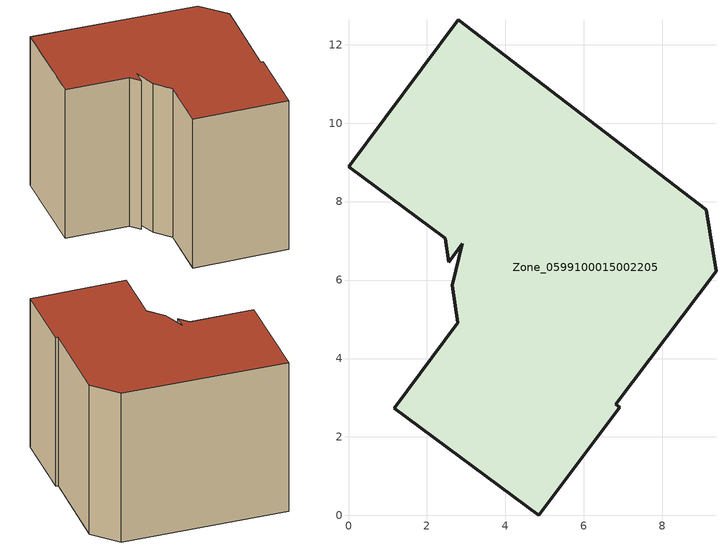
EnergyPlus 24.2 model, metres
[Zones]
Zone_0599100015002205
 floor ground (C_G): 2.9,6.93 2.55,6.45 2.46,7.06 0,8.89 2.79,12.64 9.12,7.79 9.37,6.22 6.81,2.84 6.91,2.76 4.84,0 1.16,2.73 2.79,4.91 2.64,5.87 z0.98
 wall outside (C_F): 2.79,12.64 0,8.89 2.46,7.06 2.55,6.45 2.9,6.93 2.64,5.87 2.79,4.91 1.16,2.73 4.84,0 6.91,2.76 6.81,2.84 9.37,6.22 9.12,7.79 2.79,12.64 z0.98:8.96
 roof outside (C_R): 2.55,6.45 2.9,6.93 2.64,5.87 2.79,4.91 1.16,2.73 4.84,0 6.91,2.76 6.81,2.84 9.37,6.22 9.12,7.79 2.79,12.64 0,8.89 2.46,7.06 z8.96
[BUILDING]
Pand.0599100015002205: North Axis=0; Terrain=City; Loads Convergence Tolerance Value=0.04; Temperature Convergence Tolerance Value=0.4; Solar Distribution=FullExterior; Maximum Number of Warmup Days=25; Minimum Number of Warmup Days=1
[Site:Location]
Rotterdam.The.Hague.AP_ZH_NLD Design_Conditions: Latitude=51.96; Longitude=4.45; Time Zone=1; Elevation=-4.5
[SITE:GROUNDTEMPERATURE:BUILDINGSURFACE]
18, 18, 18, 18, 18, 18, 18, 18, 18, 18, 18, 18
[MATERIAL] Thermal Absorptance=0.9; Solar Absorptance=0.7; Visible Absorptance=0.7
Name | Roughness | Thickness | Conductivity | Density | Specific Heat
G.TI.1975-1991 | MediumSmooth | 0.15 | 0.288461 | 540 | 1210
F.TI.1975-1991 | Rough | 0.3 | 0.230769 | 1920 | 840
R.TI.1975-1991 | MediumRough | 0.2 | 0.153846 | 1500 | 1000
[CONSTRUCTION]
C_G: G.TI.1975-1991
C_F: F.TI.1975-1991
C_R: R.TI.1975-1991
[ZONE]
Zone_0599100015002205: Type=1; Multiplier=1; Ceiling Height=Autocalculate; Volume=Autocalculate; Floor Area=autocalculate; Part of Total Floor Area=Yes
[ZONEINFILTRATION:DESIGNFLOWRATE]
Infil_Zone_0599100015002205: Zone or ZoneList or Space or SpaceList=Zone_0599100015002205; Schedule=AlwaysOn; Design Flow Rate Calculation Method=Flow/Area; Flow Rate per Floor Area=0.003; Constant Term Coefficient=1; Temperature Term Coefficient=0; Velocity Term Coefficient=0; Velocity Squared Term Coefficient=0
[HVACTEMPLATE:ZONE:IDEALLOADSAIRSYSTEM]
Zone_0599100015002205: Maximum Heating Supply Air Temperature=50; Minimum Cooling Supply Air Temperature=13; Maximum Heating Supply Air Humidity Ratio=0.0156; Minimum Cooling Supply Air Humidity Ratio=0.0077; Heating Limit=NoLimit; Cooling Limit=NoLimit; Dehumidification Control Type=ConstantSensibleHeatRatio; Cooling Sensible Heat Ratio=0.7; Dehumidification Setpoint=60; Humidification Control Type=None; Humidification Setpoint=30; Outdoor Air Method=None; Outdoor Air Flow Rate per Person=0.00944; Outdoor Air Flow Rate per Zone Floor Area=0; Outdoor Air Flow Rate per Zone=0; Demand Controlled Ventilation Type=None; Outdoor Air Economizer Type=NoEconomizer; Heat Recovery Type=None; Sensible Heat Recovery Effectiveness=0.7; Latent Heat Recovery Effectiveness=0.65
[ZONECONTROL:THERMOSTAT]
ThermostatControl_Zone_0599100015002205: Zone or ZoneList=Zone_0599100015002205; Control Type Schedule=DualSetpointControlType; Control 1=Thermostat_Zone_0599100015002205; Temperature Difference Between Cutout And Setpoint=0
[THERMOSTATSETPOINT:DUALSETPOINT]
Thermostat_Zone_0599100015002205: Heating Setpoint Temperature Schedule=HeatingSetpoint_Zone_0599100015002205; Cooling Setpoint Temperature Schedule=CoolingSetpoint_Zone_0599100015002205
[SCHEDULE:COMPACT]
HeatingSetpoint_Zone_0599100015002205: Through: 12/31, For: AllDays, Until: 24:00, 21
CoolingSetpoint_Zone_0599100015002205: Through: 12/31, For: AllDays, Until: 24:00, 24
DualSetpointControlType: Through: 12/31, For: AllDays, Until: 24:00, 4
AlwaysOn: Through: 12/31, For: AllDays, Until: 24:00, 1
